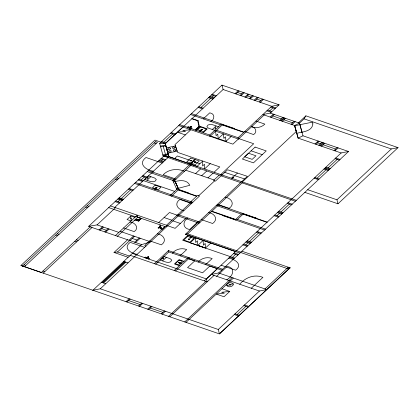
<?xml version="1.0" encoding="UTF-8"?>
<svg xmlns="http://www.w3.org/2000/svg" width="419" height="419" viewBox="0 0 419 419"><rect width="100%" height="100%" fill="white"/><g stroke="black" fill="none" stroke-linecap="round" stroke-linejoin="round"><path stroke-width="0.63" d="M130.822 215.995L130.351 219.037L131.508 217.959L131.11 220.939L127.036 219.53L130.822 215.995L134.892 217.398M179.573 262.697L179.311 262.257L178.546 262.493L178.646 262.875L179.458 262.802M299.459 123.149L304.047 118.855L305.901 115.848L398.05 147.629L337.992 203.796L304.843 192.368M147.032 258.392C150.337 256.669 147.881 255.82 146.687 258.272M227.266 283.852L226.831 284.532A3.273 1.964 -9.2 0 0 226.972 285.658C229.476 289.136 237.374 283.778 230.785 282.684A3.368 2.022 -9.2 0 0 228.9 282.919L227.459 283.673M286.858 268.422L288.115 267.154M160.817 227.129C157.293 227.203 157.774 228.889 160.912 227.381L161.425 228.716L160.472 228.947L159.958 227.611L160.912 227.381L160.304 225.81L159.351 226.04L159.859 227.365M130.236 255.333L207.143 281.856L206.426 278.939L217.351 268.663L209.83 266.049L202.602 272.806L187.55 267.615L194.798 260.838L188.655 258.717M120.028 231.304L150.526 241.826L141.685 244.623L88.65 226.328L163.295 156.523L159.639 143.398L165.233 143.644L182.956 127.041M90.205 226.868L41.361 272.512L20.95 265.473L154.993 140.114L165.243 143.633L168.888 156.596L197.04 166.38M159.639 143.398L221.97 85.109L279.122 104.818L270.286 113.083L262.875 114.539L294.609 125.485L299.491 123.155L302.995 135.793L348.54 151.505L218.66 272.968L211.255 274.424L259.408 291.032L266.819 289.576L218.66 272.968M163.813 142.23L172.707 133.918M200.984 107.468L210.694 98.386M212.119 97.056L213.585 95.684M168.836 156.654L165.233 143.644L223.112 89.514L221.97 85.109M187.817 127.407L188.409 126.868M189.268 127.905C190.394 125.485 192.955 126.192 189.618 128.025M191.069 128.528L191.645 127.984M203.273 118.896L209.767 112.821C214.947 113.46 215.062 119.331 210.841 121.505M117.912 201.696L119.913 199.826M121.295 198.533L130.555 189.875M141.051 180.055L144.33 176.991M161.514 160.922L162.855 159.665M195.113 129.984L199.041 126.308L199.36 126.423L195.432 130.094M43.225 273.125L92.018 227.491M235.059 93.631L238.191 90.703M196.192 130.346L200.35 126.459L207.3 128.853L203.142 132.744M114.738 207.4L168.883 156.764L165.233 143.644M236.028 93.966L239.16 91.038M88.65 226.328L97.088 224.893L115.508 207.667M147.064 180.233C149.625 181.333 155.093 183.386 156.329 179.515L154.711 178.033L148.53 175.88L144.733 179.432L147.064 180.233L150.861 176.687M240.118 95.38L243.256 92.447M241.093 95.715L244.225 92.782M174.524 158.654L177.368 155.988L199.858 163.745M99.052 229.916L102.446 226.742M100.026 230.251L103.42 227.077M244.874 97.019L248.006 94.086M245.843 97.355L248.975 94.422M212.307 129.513L216.104 125.962L218.43 126.763M104.724 231.875L108.118 228.695M105.693 232.21L109.087 229.031M218.226 138.647L217.723 134.138L216.089 135.672L215.581 131.173L210.045 136.348L209.699 135.012L220.562 124.857L222.803 124.417L216.534 130.283L214.287 130.723L238.442 139.05L264.174 114.989M249.331 98.554L252.468 95.626M250.305 98.889L253.437 95.961M254.129 100.209L257.261 97.281M255.098 100.544L258.23 97.617M190.273 164.049L172.811 180.38L174.236 180.872L191.703 164.541M217.885 138.961L223.348 133.855L223.856 138.354L225.495 136.819L225.993 141.329M115.461 235.578L137.275 215.172L137.793 217.178L141.821 218.571L134.483 220.274M259.309 101.995L262.446 99.067M232.21 128.392L232.445 128.172L244.031 132.168M260.283 102.33L263.415 99.403M117.404 236.248L137.793 217.178M197.009 166.411L202.738 161.048L202.587 165.997L204.488 164.217L204.545 168.967L210.254 163.63M225.647 141.653L231.12 136.531M170.088 195.657L176.766 189.414L178.688 189.44L188.409 192.845L188.173 193.065M171.512 196.15L178.688 189.44L174.713 180.427M195.584 173.607L200.675 168.847M128.12 257.308L114.02 252.448L127.586 239.757M238.081 137.715L271.716 106.274L279.122 104.818M128.984 240.239L133.551 235.97M114.02 252.448L117.53 251.955L129.77 240.511M238.359 139.035L232.885 144.146L210.118 136.28M129.958 240.574L134.525 236.306M269.7 110.899L272.937 107.872M201.691 175.713L206.777 170.957M134.64 242.192L139.208 237.919M135.615 242.528L140.176 238.254M270.208 117.069L273.345 114.141M158.712 222.568L169.475 212.501L177.242 215.183M271.182 117.404L274.314 114.476M207.976 177.881L213.062 173.12M214.062 172.24L219.76 166.914L177.598 152.38L174.974 144.613L190.855 129.764L182.794 130.498L185.465 131.414L177.488 132.205L185.345 134.913M92.877 290.267L141.685 244.623M102.157 282.5L124.453 261.65M102.87 282.746L125.166 261.896M103.582 282.993L125.878 262.142M135.499 182.516L190.87 201.612L197.501 195.406L199.444 196.076L100.303 288.796L92.898 290.252M296.306 200.35L221.997 174.99L219.111 175.2L213.496 180.448L215.439 181.118L227.575 169.768L247.383 176.336L185.423 234.279L239.93 253.081M166.479 225.249L191.514 201.832L192.813 202.283M220.745 174.555L253.699 143.738L238.893 138.631M198.653 195.804L214.648 180.846M279.724 120.353L282.856 117.42M280.693 120.688L283.825 117.755M281.4 120.929L284.532 118.001M282.375 121.264L285.507 118.336M185.601 218.54L175.126 228.339L167.705 225.778M145.236 257.774L145.822 257.235M187.89 218.011C182.286 221.468 182.584 228.261 189.592 229.523L198.124 221.541M231.901 178.269L237.479 173.052M291.09 124.27L294.222 121.342M148.483 258.895L149.064 258.355M292.064 124.605L295.196 121.678M298.464 122.804L305.901 115.848M154.491 263.698L168.501 250.599L222.62 269.265M242.501 181.794L296.254 131.524L294.609 125.485L298.113 138.123L341.129 152.961L348.54 151.505M185.423 234.279L187.67 233.839L242.151 182.888L241.805 181.553M155.789 264.148L168.847 251.934L168.501 250.599M162.551 260.885C165.112 261.98 170.58 264.033 171.816 260.168L170.203 258.68L164.018 256.533L160.22 260.084L162.551 260.885L166.348 257.334M172.309 253.128C175.833 249.101 181.72 247.592 186.706 249.598L180.07 255.805M126.051 301.685L129.183 298.757M127.02 302.02L130.152 299.093M222.557 215.225L222.321 215.445L264.567 230.036M203.163 240.386L197.815 245.387L197.485 240.815L195.694 242.491L195.526 237.772L190.195 242.758L205.478 248.027L210.82 243.03M198.517 245.681L204.823 247.854M174.262 270.517L188.267 257.418M175.556 270.962L189.566 257.863M138.589 306.011L141.727 303.084M139.564 306.347L142.696 303.414M314.999 143.947L318.131 141.014M235.138 219.865L235.373 219.645L211.611 211.448M237.411 219.451L243.601 213.664L241.36 214.104L235.169 219.896L237.411 219.451L265.515 229.146M315.968 144.283L319.105 141.35M318.859 145.278L321.991 142.345M319.828 145.613L322.96 142.68M320.655 145.896L323.787 142.968M321.624 146.231L324.756 143.303M198.098 262.022C201.534 258.078 207.295 256.59 212.176 258.554L205.671 264.635M147.718 309.159L150.856 306.231M148.693 309.494L151.825 306.567M254.176 217.932L254.412 217.707L267.186 222.112M334.053 150.521L337.185 147.588M335.027 150.856L338.159 147.923M161.299 313.841L164.437 310.914M162.273 314.177L165.405 311.249M204.341 280.892L341.129 152.961M168.532 316.34L205.87 281.416M232.435 257.35L235.651 254.343M245.702 244.947L248.017 242.779M249.441 241.449L258.612 232.87M276.891 215.775L279.51 213.329M280.934 211.993L289.388 204.09M316.979 178.285L326.061 169.789M328.114 167.872L337.201 159.377M169.805 316.774L214.057 275.393M216.613 276.273L227.208 266.364C236.321 268.165 232.697 276.43 226.789 279.782M184.727 321.923L232.11 277.608M186.02 322.368L233.404 278.054M229.759 291.441L224.06 296.767L216.288 294.086L224.301 293.19L221.661 292.279L229.748 291.451L221.986 288.759M239.726 284.244C245.215 277.498 254.595 273.911 262.912 277.373L251.295 288.235M337.992 203.796L336.955 199.795L391.315 148.954L398.05 147.629M241.915 251.222L290.068 267.83L219.43 333.891L218.294 329.486L259.408 291.032M237.138 314.596L245.979 306.331M265.002 288.953L286.926 268.448L290.068 267.83M147.221 171.554L172.717 180.343L174.267 179.542L178.688 189.44M302.995 135.793L298.113 138.123L296.254 131.524M158.377 227.444L158.047 227.931L158.707 228.182L158.403 227.444M176.483 188.786L189.797 185.298C186.942 179.06 178.798 180.348 173.461 182.008M160.351 228.633L161.31 228.413M159.466 226.333L160.419 226.103M138.411 219.378L135.704 219.944L135.871 220.514L138.15 220.043L137.982 219.467L137.956 220.965L138.694 221.112L139.255 220.698L138.411 219.378L140.705 218.907L140.873 219.477L138.579 219.954M160.398 146.137L165.631 145.068M160.597 146.839L165.824 145.775M162.844 154.91L168.071 153.846M163.038 155.617L168.27 154.553M197.637 120.599L198.035 120.525L199.371 126.376L198.973 126.449L197.637 120.599L198.035 120.525M233.289 284.009L229.172 284.386L230.979 285.009L226.862 285.386M163.295 156.523L168.883 156.764M251.63 126.716C256.088 128.444 261.44 127.554 264.85 124.118L255.925 121.039M224.783 172.377L244.596 178.944M216.104 125.962C213.538 124.867 208.07 122.814 206.839 126.679L208.453 128.167L214.633 130.314M237.594 92.505L241.684 93.914M247.409 95.888L250.902 97.093M256.664 99.078L260.875 100.534M223.112 89.514L271.716 106.274M271.512 106.468L275.786 107.94M270.8 107.133L275.074 108.605M304.047 118.855L391.315 148.954M267.563 110.16L271.837 111.637M266.851 110.826L271.124 112.302M270.286 113.083L299.491 123.155M212.161 94.28L216.434 95.757M272.748 115.937L281.29 118.886M283.941 119.797L292.656 122.804M211.448 94.951L215.722 96.422M209.982 96.318L214.256 97.789M209.27 96.983L213.543 98.46M208.557 97.648L212.831 99.125M317.534 142.816L320.425 143.811M323.19 144.764L335.619 149.054M198.847 106.735L203.121 108.207M198.135 107.4L202.408 108.872M335.771 157.973L340.05 159.445M335.064 158.639L339.338 160.11M244.748 131.498L253.668 134.578C257.229 132.394 256.198 127.507 252.081 126.873M191.488 113.617L222.803 124.417M222.227 124.951L243.795 132.388M190.54 114.502L220.562 124.857M192.064 118.546L197.936 120.572L197.7 120.792L191.829 118.771M325.977 167.134L330.251 168.606M216.534 130.283L238.097 137.72L238.442 139.05M325.264 167.799L329.538 169.271M324.636 168.386L328.91 169.863M323.924 169.051L328.197 170.528M190.027 127.198L190.378 127.318M189.844 127.366L187.969 126.716L187.387 127.261L191.483 128.67L192.059 128.13L190.195 127.486M179.678 124.658L209.699 135.012M210.479 135.939L226.024 141.303M178.73 125.548L210.045 136.348M251.112 150.824L262.242 154.663M314.842 177.546L319.116 179.023M314.13 178.211L318.403 179.688M171.282 132.514L175.556 133.986M170.57 133.179L174.843 134.651M307.693 189.702L336.955 199.795M161.676 141.491L165.95 142.968M154.286 142.931L156.098 143.56M221.997 174.985L164.683 155.224L163.74 156.104L219.111 175.2M242.151 182.888L295.358 201.24M221.064 175.86L240.663 182.621M161.43 158.267L165.704 159.739M287.963 202.686L292.237 204.158M160.718 158.932L164.992 160.404M287.251 203.351L291.524 204.823M159.377 160.184L163.651 161.655M158.665 160.849L162.939 162.326M185.669 170.182L214.02 179.955M162.158 163.054L146.011 157.486C137.343 163.824 146.357 170.303 153.454 171.198M184.465 171.308C177.457 168.234 168.705 169.103 163.216 174.713L176.08 179.149M278.797 211.255L283.071 212.732M278.085 211.925L282.359 213.397M277.373 212.59L281.647 214.062M148.263 170.575L174.267 179.542M225.108 197.166C231.204 198.056 235.363 204.006 229.177 208.327L217.487 204.294M274.754 215.036L279.028 216.513M274.042 215.701L278.316 217.178M142.905 175.587L147.179 177.059M142.193 176.252L146.472 177.724M178.436 189.707L196.804 196.061M178.159 189.933L196.569 196.281M217.204 204.561L256.349 218.1L256.109 218.32L243.334 213.915M243.12 214.119L266.982 222.348M216.256 205.446L241.36 214.104M143.413 180.62L174.65 191.389M138.914 179.316L143.188 180.793M138.207 179.987L142.481 181.458M134.551 183.402L191.86 203.168L190.87 201.612M191.525 203.487L179.84 199.454C173.665 203.775 177.824 209.72 183.91 210.605M116.917 177.881L118.734 178.504M211.846 211.228L235.656 219.436M115.524 179.185L117.336 179.809M208.62 212.585C214.58 213.449 218.692 219.268 212.632 223.505L201.172 219.556M257.187 231.466L261.461 232.938M256.475 232.131L260.749 233.603M129.131 188.471L133.404 189.943M128.418 189.137L132.692 190.614M177.902 214.565L200.093 222.222M176.87 215.528L199.062 223.186M247.304 240.71L251.578 242.182M246.592 241.375L250.866 242.852M119.158 197.799L123.432 199.271M245.88 242.041L250.153 243.518M118.488 198.423L122.762 199.9M118.446 198.465L122.72 199.936M117.776 199.093L122.049 200.565M243.565 244.209L247.833 245.686M164.091 217.534L171.863 220.216M115.775 200.963L120.049 202.435M242.847 244.874L247.121 246.351M172.942 220.881L180.364 223.442M115.063 201.628L119.336 203.1M110.464 205.928L167.778 225.694L165.055 226.579L144.665 245.649L145.959 246.094M187.67 233.839L240.878 252.191M240.585 252.463L288.743 269.077L290 267.804L219.43 333.891L20.95 265.473M135.85 216.508L165.055 226.579L161.964 229.528L160 224.835M108.689 207.588L135.499 216.833M235.651 251.61L188.016 235.185L182.642 240.207L234.572 258.088M234.226 252.94L238.5 254.412M233.514 253.605L237.788 255.082M87.105 205.76L88.922 206.384M129.927 222.044C135.023 222.306 139.695 228.03 134.18 231.623L123.595 227.967M85.712 207.065L87.524 207.688M229.586 257.276L233.86 258.753M228.596 258.204C234.692 258.979 243.355 264.457 235.598 270.197L221.112 265.201M157.329 233.802C163.363 234.677 167.495 240.569 161.373 244.848L149.793 240.857M97.088 224.893L118.855 232.404M132.242 238.442L136.924 240.056M101.723 228.664L106.416 230.288M168.847 251.934L221.672 270.155M144.628 247.341L130.178 242.36C122.437 248.09 131.095 253.547 137.165 254.317M184.051 261.351L179.07 259.633L174.435 263.965L179.421 265.683M148.787 257.198L147.739 256.837L148.792 257.193M147.446 257.565L147.792 257.685M147.263 257.732L145.383 257.083L144.806 257.622L148.897 259.036L149.478 258.497L147.614 257.853M132.32 253.38L206.431 278.939M117.53 251.955L129.45 256.067M76.358 239.815L78.17 240.443M57.188 233.739L59 234.368M74.812 241.26L76.625 241.883M55.79 235.049L57.602 235.672M123.741 261.404L128.015 262.881M244.555 304.927L248.828 306.399M243.842 305.592L248.116 307.064M235.001 313.862L239.275 315.334M234.289 314.528L238.563 315.999M101.445 282.254L105.719 283.731M100.303 288.796L218.294 329.486M128.586 300.554L140.161 304.545M150.259 308.028L162.871 312.38M42.958 271.056L44.77 271.68M23.962 264.813L25.774 265.442M175.168 181.563L178.195 188.335M172.717 180.343L176.766 189.414M136.212 219.839L136.379 220.41M299.92 124.7L301.999 132.205M163.211 146.31L165.458 154.375M205.509 248.079L205.195 243.465L203.372 245.173L203.178 240.448M312.852 123.935C312.27 131.498 302.34 131.891 296.767 133.268L294.688 125.763L312.558 122.133L312.852 123.935M174.943 147.498L174.912 147.739C174.555 148.666 172.335 148.886 172.398 147.666C172.838 146.812 174.493 146.556 174.943 147.498M175.781 150.112L175.75 150.348C175.393 151.275 173.178 151.495 173.236 150.28C173.676 149.421 175.331 149.164 175.781 150.112M168.742 151.259C168.679 152.479 170.9 152.254 171.251 151.332C171.319 150.112 169.093 150.337 168.742 151.259M170.444 148.483L170.413 148.724C170.056 149.646 167.836 149.866 167.904 148.651C168.338 147.797 169.999 147.535 170.444 148.483M232.168 177.028L231.995 178.18L233.723 177.562L232.168 177.028M156.271 187.513L156.884 187.513L156.271 187.513M190.572 160.571L191.179 160.566L190.572 160.571M194.898 162.064L195.505 162.059L194.898 162.064M201.607 129.398L202.22 129.392L201.607 129.398M178.766 262.535L179.379 262.53L178.766 262.535M188.597 239.17L189.205 239.165L188.597 239.17M190.352 160.529L190.608 160.969L191.42 160.524L190.352 160.529M194.678 162.022L194.935 162.462L195.746 162.012L194.678 162.022M201.387 129.356L201.649 129.796L202.456 129.345L201.387 129.356M188.377 239.129L188.634 239.568L189.446 239.118L188.377 239.129M156.051 187.471L156.313 187.911L157.12 187.466L156.051 187.471M139.234 220.687L137.966 220.949L139.255 220.698M155.679 141.627L22.563 266.117L24.381 266.746L157.492 142.256L155.679 141.627M200.56 126.999L197.695 129.686L203.487 131.681L206.352 129L200.56 126.999M147.902 177.708L147.299 178.274L147.692 178.41L148.295 177.845L147.902 177.708M200.916 129.827L199.585 131.074L200.361 131.341L201.691 130.094L200.916 129.827M215.471 127.79L214.868 128.355L215.261 128.492L215.864 127.926L215.471 127.79M155.109 185.208L152.495 187.654L158.309 189.66L160.927 187.214L155.109 185.208M222.793 124.501L222.552 124.726L234.137 128.717L234.373 128.497L222.793 124.501M155.706 187.827L154.381 189.069L155.156 189.336L156.486 188.094L155.706 187.827M190.745 158.057L186.858 161.692L190.896 163.085L194.783 159.45L190.745 158.057M191.567 162.279L190.242 163.52L191.017 163.792L192.347 162.546L191.567 162.279M195.202 159.608L191.315 163.242L195.354 164.636L199.245 161.001L195.202 159.608M248.498 153.223L244.691 156.79L252.165 159.367L255.978 155.805L248.498 153.223M255.108 147.085L242.402 159.047L253.453 162.86L266.238 150.924L255.108 147.085M163.389 258.355L162.787 258.921L163.18 259.057L163.782 258.492L163.389 258.355M187.775 236.311L183.768 240.056L189.954 242.192L193.96 238.448L187.775 236.311M190.964 236.808L189.639 238.055L190.415 238.322L191.745 237.075L190.964 236.808M179.123 260.147L175.262 263.755L178.552 264.887L182.406 261.278L179.123 260.147M179.741 262.53L179.17 263.064L180.982 263.687L181.553 263.153L179.741 262.53M191.394 126.821L190.32 126.47L191.373 126.826M175.482 145.906L166.484 147.876L168.16 153.092L177.164 151.128L175.482 145.906M138.595 220.137L138.239 220.211L138.631 220.132M140.334 219.587L140.166 219.017L140.349 219.587"/></g></svg>
